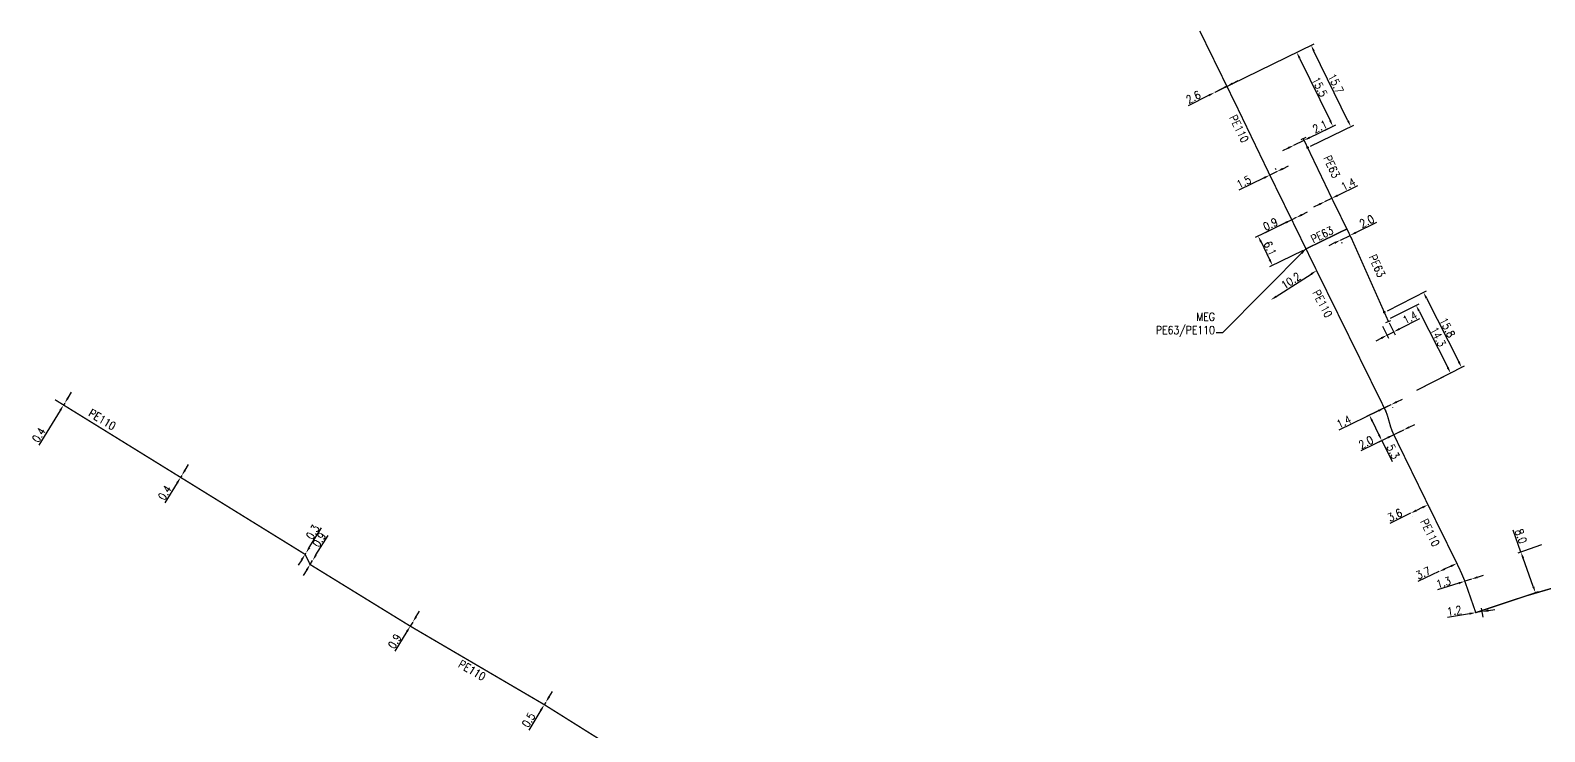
# Model space of a CAD drawing. Header units: millimetres. Extents: x 108995 to 110001, y 128245 to 129001.
# Drawn here: x 108995.4 to 109279.2, y 128868.8 to 129000.1 of the extents above; entities that cross this region are included whole.
import ezdxf
from ezdxf.enums import TextEntityAlignment as Align

# ---------------------------------------------------------------- set-up
doc = ezdxf.new("R2010")
doc.units = ezdxf.units.MM
doc.header["$PDMODE"] = 34
doc.linetypes.add('L_100_PE', pattern=[14, 10, -1.5, 1, -1.5])
doc.layers.get('0').update_dxf_attribs({"linetype": 'CONTINUOUS'})
doc.layers.get('Defpoints').update_dxf_attribs({"linetype": 'CONTINUOUS'})
for name, color, linetype in [('L_140', 3, 'CONTINUOUS'), ('L_300', 7, 'CONTINUOUS'), ('L_340', 7, 'CONTINUOUS')]:
    doc.layers.add(name, color=color, linetype=linetype)
doc.styles.add('G_ROMANS', font='ROMANS.SHX', dxfattribs={"width": 0.75})
doc.styles.get("Standard").update_dxf_attribs({"font": 'romans.shx', "width": 0.85})
doc.dimstyles.get("Standard").update_dxf_attribs({"dimtxt": 1.5, "dimasz": 1.2, "dimexe": 0.625, "dimexo": 0.625, "dimgap": 0.25, "dimtad": 1, "dimdec": 1, "dimzin": 0, "dimdsep": 46, "dimtxsty": 'Standard', "dimcen": -0.5, "dimadec": 0, "dimazin": 0, "dimtfac": 1, "dimtdec": 1, "dimtmove": 0, "dimatfit": 3, "dimfxl": 1, "dimtolj": 1, "dimtzin": 0, "dimarcsym": 0})

# ---------------------------------------------------------------- blocks, each defined once
blk = doc.blocks.new('*D210')
at = {"layer": 'Defpoints', "color": 0, "linetype": 'Continuous', "transparency": 16777216}
for p in [(109240.79, 128961), (109242.58, 128961.88), (109242.67, 128961.71)]:
    blk.add_point(p, dxfattribs=at)
at = {"layer": 'L_140', "color": 0, "linetype": 'Continuous', "lineweight": -2, "transparency": 16777216}
for p, q in [((109243.75, 128962.23), (109247.67, 128964.16)), ((109239.79, 128960.3), (109238.71, 128959.77)), ((109240.87, 128960.83), (109242.67, 128961.71)), ((109241.06, 128960.44), (109241.15, 128960.27)), ((109242.86, 128961.32), (109242.94, 128961.15))]:
    blk.add_line(p, q, dxfattribs=at)
at = {"layer": 'L_140', "color": 0, "linetype": 'Continuous', "transparency": 16777216}
for points in [[(109239.71, 128960.48), (109239.88, 128960.12), (109240.87, 128960.83)], [(109243.66, 128962.41), (109243.83, 128962.06), (109242.67, 128961.71)]]:
    blk.add_solid(points, dxfattribs=at)
at = {"layer": 'L_140', "color": 0, "linetype": 'Continuous', "transparency": 16777216, "insert": (109245.81, 128964.36), "char_height": 1.5, "attachment_point": 5, "rotation": 26.0577}
blk.add_mtext('\\A1;2.0', dxfattribs=at)
blk = doc.blocks.new('*D211')
at = {"layer": 'Defpoints', "color": 0, "linetype": 'Continuous', "transparency": 16777216}
for p in [(109239.26, 128968.67), (109239.26, 128968.67), (109237.98, 128968.04)]:
    blk.add_point(p, dxfattribs=at)
at = {"layer": 'L_140', "color": 0, "linetype": 'Continuous', "lineweight": -2, "transparency": 16777216}
for p, q in [((109237.98, 128968.04), (109239.26, 128968.67)), ((109240.34, 128969.19), (109244.16, 128971.06)), ((109236.9, 128967.51), (109235.82, 128966.98))]:
    blk.add_line(p, q, dxfattribs=at)
at = {"layer": 'L_140', "color": 0, "linetype": 'Continuous', "transparency": 16777216}
for points in [[(109240.25, 128969.37), (109240.43, 128969.02), (109239.26, 128968.67)], [(109236.81, 128967.69), (109236.99, 128967.33), (109237.98, 128968.04)]]:
    blk.add_solid(points, dxfattribs=at)
at = {"layer": 'L_140', "color": 0, "linetype": 'Continuous', "transparency": 16777216, "insert": (109242.35, 128971.29), "char_height": 1.5, "attachment_point": 5, "rotation": 26.1032}
blk.add_mtext('\\A1;1.4', dxfattribs=at)
blk = doc.blocks.new('*D212')
at = {"layer": 'Defpoints', "color": 0, "linetype": 'Continuous', "transparency": 16777216}
for p in [(109232.17, 128978.6), (109234.06, 128979.53), (109234.06, 128979.53)]:
    blk.add_point(p, dxfattribs=at)
at = {"layer": 'L_340', "color": 0, "linetype": 'Continuous', "lineweight": -2, "transparency": 16777216}
for p, q in [((109235.14, 128980.05), (109238.74, 128981.81)), ((109231.09, 128978.08), (109230.01, 128977.55)), ((109232.17, 128978.6), (109234.06, 128979.53))]:
    blk.add_line(p, q, dxfattribs=at)
at = {"layer": 'L_340', "color": 0, "linetype": 'Continuous', "transparency": 16777216}
for points in [[(109235.05, 128980.23), (109235.22, 128979.87), (109234.06, 128979.53)], [(109231, 128978.26), (109231.18, 128977.9), (109232.17, 128978.6)]]:
    blk.add_solid(points, dxfattribs=at)
at = {"layer": 'L_340', "color": 0, "linetype": 'Continuous', "transparency": 16777216, "insert": (109237.03, 128982.09), "char_height": 1.5, "attachment_point": 5, "rotation": 26.0577}
blk.add_mtext('\\A1;2.1', dxfattribs=at)
blk = doc.blocks.new('L_300_12')
at = {"color": 0, "linetype": 'Continuous', "const_width": 0.248, "flags": 128}
blk.add_lwpolyline([(-0.13, 0, 1), (0.13, 0, 1)], format="xyb", close=True, dxfattribs=at)
at = {"linetype": 'Continuous', "style": 'G_ROMANS', "width": 0.75}
blk.add_attdef('P', text='', height=1, dxfattribs=at).set_placement((0, 1.33), align=Align.MIDDLE_CENTER)
at = {"color": 0, "linetype": 'Continuous', "width": 0.75, "flags": 3}
for tag, p in [('DEF_LEG', (0, -5)), ('DEF_COUP', (0, -7.5)), ('DEF_TYPE', (0, -10))]:
    blk.add_attdef(tag, text='', height=1.2, dxfattribs=at).set_placement(p, align=Align.MIDDLE)
blk = doc.blocks.new('L_340_07')
at = {"color": 0, "linetype": 'Continuous', "const_width": 0.25, "flags": 128}
blk.add_lwpolyline([(0, 0), (0.35, 0)], dxfattribs=at)
at = {"color": 0, "linetype": 'Continuous', "flags": 128}
blk.add_lwpolyline([(0.35, -0.5), (0.35, 0.5)], dxfattribs=at)
at = {"color": 0, "linetype": 'Continuous', "width": 0.75, "flags": 3}
for tag, p in [('DEF_LEG', (0.72, -3.47)), ('DEF_COUP', (0.72, -5.97)), ('DEF_TYPE', (0.72, -8.47))]:
    blk.add_attdef(tag, text='', height=1.2, dxfattribs=at).set_placement(p, align=Align.MIDDLE)
blk = doc.blocks.new('*D213')
at = {"layer": 'Defpoints', "color": 0, "linetype": 'Continuous', "transparency": 16777216}
for p in [(109249.72, 128945.91), (109248.48, 128945.28), (109250.87, 128943.65)]:
    blk.add_point(p, dxfattribs=at)
at = {"layer": 'L_340', "color": 0, "linetype": 'Continuous', "lineweight": -2, "transparency": 16777216}
for p, q in [((109251.94, 128944.19), (109255.73, 128946.12)), ((109248.76, 128944.72), (109249.91, 128942.46)), ((109249.62, 128943.02), (109250.87, 128943.65)), ((109250.01, 128945.35), (109251.16, 128943.09)), ((109248.56, 128942.47), (109247.49, 128941.93))]:
    blk.add_line(p, q, dxfattribs=at)
at = {"layer": 'L_340', "color": 0, "linetype": 'Continuous', "transparency": 16777216}
for points in [[(109248.46, 128942.65), (109248.65, 128942.29), (109249.62, 128943.02)], [(109251.85, 128944.37), (109252.03, 128944.02), (109250.87, 128943.65)]]:
    blk.add_solid(points, dxfattribs=at)
at = {"layer": 'L_340', "color": 0, "linetype": 'Continuous', "transparency": 16777216, "insert": (109253.92, 128946.32), "char_height": 1.5, "attachment_point": 5, "rotation": 26.9453}
blk.add_mtext('\\A1;1.4', dxfattribs=at)
blk = doc.blocks.new('*D214')
at = {"layer": 'Defpoints', "color": 0, "linetype": 'Continuous', "transparency": 16777216}
for p in [(109217.32, 128988.49), (109239.45, 128982.16), (109234.06, 128979.53)]:
    blk.add_point(p, dxfattribs=at)
at = {"layer": 'L_340', "color": 0, "linetype": 'Continuous', "lineweight": -2, "transparency": 16777216}
for p, q in [((109217.88, 128988.77), (109233.25, 128996.28)), ((109233.21, 128994.93), (109238.93, 128983.24)), ((109234.62, 128979.8), (109240.02, 128982.44))]:
    blk.add_line(p, q, dxfattribs=at)
at = {"layer": 'L_340', "color": 0, "linetype": 'Continuous', "transparency": 16777216}
for points in [[(109233.39, 128995.02), (109233.03, 128994.84), (109232.68, 128996.01)], [(109239.11, 128983.33), (109238.75, 128983.15), (109239.45, 128982.16)]]:
    blk.add_solid(points, dxfattribs=at)
at = {"layer": 'L_340', "linetype": 'Continuous', "transparency": 16777216, "insert": (109236.97, 128989.52), "char_height": 1.5, "attachment_point": 5, "rotation": 296.0577}
blk.add_mtext('\\A1;15.5', dxfattribs=at)
blk = doc.blocks.new('*D215')
at = {"layer": 'Defpoints', "color": 0, "linetype": 'Continuous', "transparency": 16777216}
for p in [(109235.37, 128997.32), (109217.32, 128988.49), (109234.73, 128978.14)]:
    blk.add_point(p, dxfattribs=at)
at = {"layer": 'L_340', "color": 0, "linetype": 'Continuous', "lineweight": -2, "transparency": 16777216}
for p, q in [((109217.88, 128988.77), (109235.94, 128997.6)), ((109242.29, 128983.17), (109235.9, 128996.24)), ((109235.29, 128978.41), (109243.38, 128982.37))]:
    blk.add_line(p, q, dxfattribs=at)
at = {"layer": 'L_340', "color": 0, "linetype": 'Continuous', "transparency": 16777216}
for points in [[(109236.08, 128996.33), (109235.72, 128996.16), (109235.37, 128997.32)], [(109242.47, 128983.26), (109242.11, 128983.08), (109242.82, 128982.09)]]:
    blk.add_solid(points, dxfattribs=at)
at = {"layer": 'L_340', "linetype": 'Continuous', "transparency": 16777216, "insert": (109240, 128990.15), "char_height": 1.5, "attachment_point": 5, "rotation": 296.0577}
blk.add_mtext('\\A1;15.7', dxfattribs=at)
blk = doc.blocks.new('*D216')
at = {"layer": 'Defpoints', "color": 0, "linetype": 'Continuous', "transparency": 16777216}
for p in [(109249.11, 128947.29), (109263.59, 128936.97), (109254.65, 128932.43)]:
    blk.add_point(p, dxfattribs=at)
at = {"layer": 'L_340', "color": 0, "linetype": 'Continuous', "lineweight": -2, "transparency": 16777216}
for p, q in [((109249.67, 128947.57), (109257, 128951.3)), ((109256.99, 128949.95), (109263.04, 128938.04)), ((109255.21, 128932.71), (109264.14, 128937.25))]:
    blk.add_line(p, q, dxfattribs=at)
at = {"layer": 'L_340', "color": 0, "linetype": 'Continuous', "transparency": 16777216}
for points in [[(109257.17, 128950.04), (109256.81, 128949.86), (109256.44, 128951.02)], [(109263.22, 128938.13), (109262.86, 128937.95), (109263.59, 128936.97)]]:
    blk.add_solid(points, dxfattribs=at)
at = {"layer": 'L_340', "linetype": 'Continuous', "transparency": 16777216, "insert": (109260.91, 128944.45), "char_height": 1.5, "attachment_point": 5, "rotation": 296.9453}
blk.add_mtext('\\A1;15.8', dxfattribs=at)
blk = doc.blocks.new('*D217')
at = {"layer": 'Defpoints', "color": 0, "linetype": 'Continuous', "transparency": 16777216}
for p in [(109249.72, 128945.91), (109261.51, 128935.92), (109254.65, 128932.43)]:
    blk.add_point(p, dxfattribs=at)
at = {"layer": 'L_340', "color": 0, "linetype": 'Continuous', "lineweight": -2, "transparency": 16777216}
for p, q in [((109250.28, 128946.19), (109255.61, 128948.9)), ((109255.6, 128947.55), (109260.97, 128936.99)), ((109255.21, 128932.71), (109262.07, 128936.2))]:
    blk.add_line(p, q, dxfattribs=at)
at = {"layer": 'L_340', "color": 0, "linetype": 'Continuous', "transparency": 16777216}
for points in [[(109255.77, 128947.64), (109255.42, 128947.46), (109255.05, 128948.62)], [(109261.14, 128937.08), (109260.79, 128936.89), (109261.51, 128935.92)]]:
    blk.add_solid(points, dxfattribs=at)
at = {"layer": 'L_340', "linetype": 'Continuous', "transparency": 16777216, "insert": (109259.17, 128942.72), "char_height": 1.5, "attachment_point": 5, "rotation": 296.9453}
blk.add_mtext('\\A1;14.3', dxfattribs=at)
blk = doc.blocks.new('*D247')
at = {"layer": 'Defpoints', "color": 0, "linetype": 'Continuous', "transparency": 16777216}
for p in [(109279.15, 128903.99), (109277.41, 128894.82), (109275.79, 128894.23)]:
    blk.add_point(p, dxfattribs=at)
at = {"layer": 'L_140', "color": 0, "linetype": 'Continuous', "lineweight": -2, "transparency": 16777216}
for p, q in [((109274.7, 128902.39), (109273.22, 128906.51)), ((109278.56, 128903.78), (109274.11, 128902.18)), ((109277.01, 128895.95), (109275.1, 128901.26)), ((109276.38, 128894.44), (109278, 128895.03))]:
    blk.add_line(p, q, dxfattribs=at)
at = {"layer": 'L_140', "color": 0, "linetype": 'Continuous', "transparency": 16777216}
for points in [[(109275.29, 128901.33), (109274.91, 128901.2), (109274.7, 128902.39)], [(109277.2, 128896.01), (109276.82, 128895.88), (109277.41, 128894.82)]]:
    blk.add_solid(points, dxfattribs=at)
at = {"layer": 'L_140', "linetype": 'Continuous', "transparency": 16777216, "insert": (109274.7, 128905.35), "char_height": 1.5, "attachment_point": 5, "rotation": 289.7417}
blk.add_mtext('\\A1;8.0', dxfattribs=at)
blk = doc.blocks.new('*D248')
at = {"layer": 'Defpoints', "color": 0, "linetype": 'Continuous', "transparency": 16777216}
for p in [(109266.23, 128891.06), (109267.42, 128891.25), (109267.7, 128889.6)]:
    blk.add_point(p, dxfattribs=at)
at = {"layer": 'L_140', "color": 0, "linetype": 'Continuous', "lineweight": -2, "transparency": 16777216}
for p, q in [((109265.04, 128890.86), (109260.91, 128890.17)), ((109266.13, 128891.67), (109266.13, 128891.67)), ((109267.42, 128891.25), (109266.23, 128891.06)), ((109267.6, 128890.21), (109267.32, 128891.87)), ((109268.61, 128891.45), (109269.79, 128891.65))]:
    blk.add_line(p, q, dxfattribs=at)
at = {"layer": 'L_140', "color": 0, "linetype": 'Continuous', "transparency": 16777216}
for points in [[(109265.01, 128891.06), (109265.08, 128890.66), (109266.23, 128891.06)], [(109268.57, 128891.65), (109268.64, 128891.25), (109267.42, 128891.25)]]:
    blk.add_solid(points, dxfattribs=at)
at = {"layer": 'L_140', "linetype": 'Continuous', "transparency": 16777216, "insert": (109262.22, 128891.4), "char_height": 1.5, "attachment_point": 5, "rotation": 9.4535}
blk.add_mtext('\\A1;1.2', dxfattribs=at)
blk = doc.blocks.new('*D249')
at = {"layer": 'Defpoints', "color": 0, "linetype": 'Continuous', "transparency": 16777216}
for p in [(109259.34, 128898.73), (109259.34, 128898.73), (109262.7, 128900.27)]:
    blk.add_point(p, dxfattribs=at)
at = {"layer": 'L_140', "color": 0, "linetype": 'Continuous', "lineweight": -2, "transparency": 16777216}
for p, q in [((109259.34, 128898.73), (109255.37, 128896.91)), ((109261.61, 128899.77), (109260.43, 128899.23))]:
    blk.add_line(p, q, dxfattribs=at)
at = {"layer": 'L_140', "color": 0, "linetype": 'Continuous', "transparency": 16777216}
for points in [[(109260.35, 128899.41), (109260.51, 128899.05), (109259.34, 128898.73)], [(109261.53, 128899.95), (109261.69, 128899.59), (109262.7, 128900.27)]]:
    blk.add_solid(points, dxfattribs=at)
at = {"layer": 'L_140', "color": 0, "linetype": 'Continuous', "transparency": 16777216, "insert": (109256.39, 128898.48), "char_height": 1.5, "attachment_point": 5, "rotation": 24.6023}
blk.add_mtext('\\A1;3.7', dxfattribs=at)
blk = doc.blocks.new('*D250')
at = {"layer": 'Defpoints', "color": 0, "linetype": 'Continuous', "transparency": 16777216}
for p in [(109254.01, 128909.68), (109254.02, 128909.66), (109257.27, 128911.28)]:
    blk.add_point(p, dxfattribs=at)
at = {"layer": 'L_140', "color": 0, "linetype": 'Continuous', "lineweight": -2, "transparency": 16777216}
for p, q in [((109254.02, 128909.66), (109250.1, 128907.73)), ((109254.29, 128909.12), (109254.3, 128909.1)), ((109256.2, 128910.73), (109255.1, 128910.19)), ((109257.54, 128910.72), (109257.55, 128910.7))]:
    blk.add_line(p, q, dxfattribs=at)
at = {"layer": 'L_140', "color": 0, "linetype": 'Continuous', "transparency": 16777216}
for points in [[(109255.01, 128910.37), (109255.19, 128910.01), (109254.02, 128909.66)], [(109256.11, 128910.91), (109256.29, 128910.55), (109257.28, 128911.26)]]:
    blk.add_solid(points, dxfattribs=at)
at = {"layer": 'L_140', "color": 0, "linetype": 'Continuous', "transparency": 16777216, "insert": (109251.08, 128909.32), "char_height": 1.5, "attachment_point": 5, "rotation": 26.2266}
blk.add_mtext('\\A1;3.6', dxfattribs=at)
blk = doc.blocks.new('*D251')
at = {"layer": 'Defpoints', "color": 0, "linetype": 'Continuous', "transparency": 16777216}
for p in [(109264.19, 128896.93), (109264.2, 128896.9), (109265.42, 128897.32)]:
    blk.add_point(p, dxfattribs=at)
at = {"layer": 'L_140', "color": 0, "linetype": 'Continuous', "lineweight": -2, "transparency": 16777216}
for p, q in [((109266.56, 128897.69), (109267.7, 128898.05)), ((109263.05, 128896.57), (109259.05, 128895.3)), ((109264.01, 128897.49), (109264, 128897.53)), ((109265.42, 128897.32), (109264.19, 128896.93))]:
    blk.add_line(p, q, dxfattribs=at)
at = {"layer": 'L_140', "color": 0, "linetype": 'Continuous', "transparency": 16777216}
for points in [[(109266.5, 128897.88), (109266.62, 128897.5), (109265.42, 128897.32)], [(109262.99, 128896.76), (109263.11, 128896.38), (109264.19, 128896.93)]]:
    blk.add_solid(points, dxfattribs=at)
at = {"layer": 'L_140', "linetype": 'Continuous', "transparency": 16777216, "insert": (109260.18, 128896.7), "char_height": 1.5, "attachment_point": 5, "rotation": 17.6706}
blk.add_mtext('\\A1;1.3', dxfattribs=at)
blk = doc.blocks.new('*D252')
at = {"layer": 'Defpoints', "color": 0, "linetype": 'Continuous', "transparency": 16777216}
for p in [(109249.08, 128929.41), (109249.09, 128929.38), (109250.33, 128930.01)]:
    blk.add_point(p, dxfattribs=at)
at = {"layer": 'L_140', "color": 0, "linetype": 'Continuous', "lineweight": -2, "transparency": 16777216}
for p, q in [((109248.02, 128928.86), (109240.59, 128925.23)), ((109250.34, 128929.99), (109249.09, 128929.38)), ((109249.36, 128928.85), (109249.37, 128928.82)), ((109250.6, 128929.45), (109250.61, 128929.43)), ((109251.42, 128930.52), (109252.49, 128931.04))]:
    blk.add_line(p, q, dxfattribs=at)
at = {"layer": 'L_140', "color": 0, "linetype": 'Continuous', "transparency": 16777216}
for points in [[(109247.93, 128929.04), (109248.1, 128928.68), (109249.09, 128929.38)], [(109251.33, 128930.7), (109251.5, 128930.34), (109250.34, 128929.99)]]:
    blk.add_solid(points, dxfattribs=at)
at = {"layer": 'L_140', "color": 0, "linetype": 'Continuous', "transparency": 16777216, "insert": (109241.52, 128926.8), "char_height": 1.5, "attachment_point": 5, "rotation": 26.0301}
blk.add_mtext('\\A1;1.4', dxfattribs=at)
blk = doc.blocks.new('*D253')
at = {"layer": 'Defpoints', "color": 0, "linetype": 'Continuous', "transparency": 16777216}
for p in [(109250.87, 128924.38), (109250.87, 128924.38), (109252.67, 128925.26)]:
    blk.add_point(p, dxfattribs=at)
at = {"layer": 'L_140', "color": 0, "linetype": 'Continuous', "lineweight": -2, "transparency": 16777216}
for p, q in [((109253.75, 128925.79), (109254.82, 128926.31)), ((109249.79, 128923.85), (109244.68, 128921.36)), ((109252.67, 128925.26), (109250.87, 128924.38))]:
    blk.add_line(p, q, dxfattribs=at)
at = {"layer": 'L_140', "color": 0, "linetype": 'Continuous', "transparency": 16777216}
for points in [[(109253.66, 128925.96), (109253.83, 128925.61), (109252.67, 128925.26)], [(109249.7, 128924.03), (109249.88, 128923.67), (109250.87, 128924.38)]]:
    blk.add_solid(points, dxfattribs=at)
at = {"layer": 'L_140', "color": 0, "linetype": 'Continuous', "transparency": 16777216, "insert": (109245.67, 128922.95), "char_height": 1.5, "attachment_point": 5, "rotation": 26.0301}
blk.add_mtext('\\A1;2.0', dxfattribs=at)
blk = doc.blocks.new('*D254')
at = {"layer": 'Defpoints', "color": 0, "linetype": 'Continuous', "transparency": 16777216}
for p in [(109236.41, 128955.12), (109236.41, 128955.12), (109227.83, 128949.62)]:
    blk.add_point(p, dxfattribs=at)
at = {"layer": 'L_140', "color": 0, "linetype": 'Continuous', "lineweight": -2, "transparency": 16777216}
blk.add_line((109228.84, 128950.27), (109235.39, 128954.47), dxfattribs=at)
at = {"layer": 'L_140', "color": 0, "linetype": 'Continuous', "transparency": 16777216}
for points in [[(109235.29, 128954.64), (109235.5, 128954.3), (109236.41, 128955.12)], [(109228.73, 128950.44), (109228.95, 128950.1), (109227.83, 128949.62)]]:
    blk.add_solid(points, dxfattribs=at)
at = {"layer": 'L_140', "color": 0, "linetype": 'Continuous', "transparency": 16777216, "insert": (109231.58, 128953.21), "char_height": 1.5, "attachment_point": 5, "rotation": 32.6469}
blk.add_mtext('\\A1;10.2', dxfattribs=at)
blk = doc.blocks.new('*D255')
at = {"layer": 'Defpoints', "color": 0, "linetype": 'Continuous', "transparency": 16777216}
for p in [(109231.75, 128964.64), (109231.75, 128964.64), (109232.57, 128965.04)]:
    blk.add_point(p, dxfattribs=at)
at = {"layer": 'L_140', "color": 0, "linetype": 'Continuous', "lineweight": -2, "transparency": 16777216}
for p, q in [((109233.64, 128965.57), (109234.72, 128966.1)), ((109230.67, 128964.12), (109226.8, 128962.22)), ((109232.57, 128965.04), (109231.75, 128964.64))]:
    blk.add_line(p, q, dxfattribs=at)
at = {"layer": 'L_140', "color": 0, "linetype": 'Continuous', "transparency": 16777216}
for points in [[(109233.56, 128965.75), (109233.73, 128965.39), (109232.57, 128965.04)], [(109230.58, 128964.3), (109230.76, 128963.94), (109231.75, 128964.64)]]:
    blk.add_solid(points, dxfattribs=at)
at = {"layer": 'L_140', "color": 0, "linetype": 'Continuous', "transparency": 16777216, "insert": (109227.76, 128963.81), "char_height": 1.5, "attachment_point": 5, "rotation": 26.0466}
blk.add_mtext('\\A1;0.9', dxfattribs=at)
blk = doc.blocks.new('*D256')
at = {"layer": 'Defpoints', "color": 0, "linetype": 'Continuous', "transparency": 16777216}
for p in [(109227.64, 128973.01), (109227.75, 128972.8), (109229.09, 128973.46)]:
    blk.add_point(p, dxfattribs=at)
at = {"layer": 'L_140', "color": 0, "linetype": 'Continuous', "lineweight": -2, "transparency": 16777216}
for p, q in [((109228.82, 128974.02), (109228.72, 128974.23)), ((109230.07, 128974.2), (109231.15, 128974.73)), ((109226.57, 128972.48), (109221.85, 128970.17)), ((109227.47, 128973.36), (109227.37, 128973.57)), ((109228.99, 128973.67), (109227.64, 128973.01))]:
    blk.add_line(p, q, dxfattribs=at)
at = {"layer": 'L_140', "color": 0, "linetype": 'Continuous', "transparency": 16777216}
for points in [[(109229.98, 128974.38), (109230.16, 128974.02), (109228.99, 128973.67)], [(109226.48, 128972.66), (109226.66, 128972.3), (109227.64, 128973.01)]]:
    blk.add_solid(points, dxfattribs=at)
at = {"layer": 'L_140', "color": 0, "linetype": 'Continuous', "transparency": 16777216, "insert": (109222.76, 128971.73), "char_height": 1.5, "attachment_point": 5, "rotation": 26.1338}
blk.add_mtext('\\A1;1.5', dxfattribs=at)
blk = doc.blocks.new('*D257')
at = {"layer": 'Defpoints', "color": 0, "linetype": 'Continuous', "transparency": 16777216}
for p in [(109217.32, 128988.49), (109217.32, 128988.49), (109219.6, 128989.64)]:
    blk.add_point(p, dxfattribs=at)
at = {"layer": 'L_140', "color": 0, "linetype": 'Continuous', "lineweight": -2, "transparency": 16777216}
for p, q in [((109219.6, 128989.64), (109217.32, 128988.49)), ((109220.67, 128990.18), (109221.74, 128990.71)), ((109216.25, 128987.95), (109212.34, 128985.99))]:
    blk.add_line(p, q, dxfattribs=at)
at = {"layer": 'L_140', "color": 0, "linetype": 'Continuous', "transparency": 16777216}
for points in [[(109216.16, 128988.13), (109216.34, 128987.78), (109217.32, 128988.49)], [(109220.58, 128990.36), (109220.76, 128990), (109219.6, 128989.64)]]:
    blk.add_solid(points, dxfattribs=at)
at = {"layer": 'L_140', "color": 0, "linetype": 'Continuous', "transparency": 16777216, "insert": (109213.31, 128987.6), "char_height": 1.5, "attachment_point": 5, "rotation": 26.6568}
blk.add_mtext('\\A1;2.6', dxfattribs=at)
blk = doc.blocks.new('*D258')
at = {"layer": 'Defpoints', "color": 0, "linetype": 'Continuous', "transparency": 16777216}
for p in [(109232.57, 128965.04), (109234.42, 128959.18), (109228.13, 128956.1)]:
    blk.add_point(p, dxfattribs=at)
at = {"layer": 'L_140', "color": 0, "linetype": 'Continuous', "lineweight": -2, "transparency": 16777216}
for p, q in [((109232, 128964.77), (109224.9, 128961.3)), ((109225.99, 128960.49), (109227.61, 128957.18)), ((109233.86, 128958.9), (109227.57, 128955.83))]:
    blk.add_line(p, q, dxfattribs=at)
at = {"layer": 'L_140', "color": 0, "linetype": 'Continuous', "transparency": 16777216}
for points in [[(109226.17, 128960.58), (109225.81, 128960.4), (109225.46, 128961.57)], [(109227.79, 128957.27), (109227.43, 128957.09), (109228.13, 128956.1)]]:
    blk.add_solid(points, dxfattribs=at)
at = {"layer": 'L_140', "linetype": 'Continuous', "transparency": 16777216, "insert": (109227.7, 128959.28), "char_height": 1.5, "attachment_point": 5, "rotation": 296.0466}
blk.add_mtext('\\A1;6.1', dxfattribs=at)
blk = doc.blocks.new('*D259')
at = {"layer": 'Defpoints', "color": 0, "linetype": 'Continuous', "transparency": 16777216}
for p in [(109250.33, 128930.01), (109246.29, 128928.04), (109252.67, 128925.26)]:
    blk.add_point(p, dxfattribs=at)
at = {"layer": 'L_140', "color": 0, "linetype": 'Continuous', "lineweight": -2, "transparency": 16777216}
for p, q in [((109249.76, 128929.74), (109245.73, 128927.77)), ((109246.82, 128926.96), (109248.09, 128924.36)), ((109252.11, 128924.98), (109248.06, 128923.01)), ((109248.62, 128923.28), (109250.54, 128919.35))]:
    blk.add_line(p, q, dxfattribs=at)
at = {"layer": 'L_140', "color": 0, "linetype": 'Continuous', "transparency": 16777216}
for points in [[(109247, 128927.05), (109246.64, 128926.88), (109246.29, 128928.04)], [(109248.27, 128924.45), (109247.91, 128924.27), (109248.62, 128923.28)]]:
    blk.add_solid(points, dxfattribs=at)
at = {"layer": 'L_140', "linetype": 'Continuous', "transparency": 16777216, "insert": (109250.74, 128921.22), "char_height": 1.5, "attachment_point": 5, "rotation": 296.0301}
blk.add_mtext('\\A1;5.3', dxfattribs=at)
blk = doc.blocks.new('*D406')
at = {"layer": 'Defpoints', "color": 0, "linetype": 'Continuous', "transparency": 16777216}
for p in [(109001.61, 128929.94), (109001.61, 128929.94), (109001.82, 128930.28)]:
    blk.add_point(p, dxfattribs=at)
at = {"layer": 'L_140', "color": 0, "linetype": 'Continuous', "lineweight": -2, "transparency": 16777216}
for p, q in [((109002.45, 128931.31), (109003.08, 128932.33)), ((109000.98, 128928.92), (108996.96, 128922.42)), ((109001.82, 128930.28), (109001.61, 128929.94))]:
    blk.add_line(p, q, dxfattribs=at)
at = {"layer": 'L_140', "color": 0, "linetype": 'Continuous', "transparency": 16777216}
for points in [[(109000.81, 128929.03), (109001.15, 128928.82), (109001.61, 128929.94)], [(109002.28, 128931.41), (109002.62, 128931.2), (109001.82, 128930.28)]]:
    blk.add_solid(points, dxfattribs=at)
at = {"layer": 'L_140', "color": 0, "linetype": 'Continuous', "transparency": 16777216, "insert": (108996.96, 128924.32), "char_height": 1.5, "attachment_point": 5, "rotation": 58.2951}
blk.add_mtext('\\A1;0.4', dxfattribs=at)
blk = doc.blocks.new('*D407')
at = {"layer": 'Defpoints', "color": 0, "linetype": 'Continuous', "transparency": 16777216}
for p in [(109023.54, 128916.39), (109023.54, 128916.39), (109023.75, 128916.73)]:
    blk.add_point(p, dxfattribs=at)
at = {"layer": 'L_140', "color": 0, "linetype": 'Continuous', "lineweight": -2, "transparency": 16777216}
for p, q in [((109024.38, 128917.75), (109025.01, 128918.78)), ((109022.91, 128915.37), (109020.58, 128911.6)), ((109023.75, 128916.73), (109023.54, 128916.39))]:
    blk.add_line(p, q, dxfattribs=at)
at = {"layer": 'L_140', "color": 0, "linetype": 'Continuous', "transparency": 16777216}
for points in [[(109024.21, 128917.86), (109024.55, 128917.65), (109023.75, 128916.73)], [(109022.74, 128915.48), (109023.08, 128915.27), (109023.54, 128916.39)]]:
    blk.add_solid(points, dxfattribs=at)
at = {"layer": 'L_140', "color": 0, "linetype": 'Continuous', "transparency": 16777216, "insert": (109020.58, 128913.5), "char_height": 1.5, "attachment_point": 5, "rotation": 58.2951}
blk.add_mtext('\\A1;0.4', dxfattribs=at)
blk = doc.blocks.new('*D408')
at = {"layer": 'Defpoints', "color": 0, "linetype": 'Continuous', "transparency": 16777216}
for p in [(109046.87, 128901.97), (109046.87, 128901.97), (109047.03, 128902.23)]:
    blk.add_point(p, dxfattribs=at)
at = {"layer": 'L_140', "color": 0, "linetype": 'Continuous', "lineweight": -2, "transparency": 16777216}
for p, q in [((109047.66, 128903.25), (109049.97, 128906.96)), ((109046.23, 128900.96), (109045.6, 128899.94)), ((109046.87, 128901.97), (109047.03, 128902.23))]:
    blk.add_line(p, q, dxfattribs=at)
at = {"layer": 'L_140', "color": 0, "linetype": 'Continuous', "transparency": 16777216}
for points in [[(109047.49, 128903.35), (109047.83, 128903.14), (109047.03, 128902.23)], [(109046.06, 128901.06), (109046.4, 128900.85), (109046.87, 128901.97)]]:
    blk.add_solid(points, dxfattribs=at)
at = {"layer": 'L_140', "color": 0, "linetype": 'Continuous', "transparency": 16777216, "insert": (109048.29, 128906.14), "char_height": 1.5, "attachment_point": 5, "rotation": 58.0578}
blk.add_mtext('\\A1;0.3', dxfattribs=at)
blk = doc.blocks.new('*D409')
at = {"layer": 'Defpoints', "color": 0, "linetype": 'Continuous', "transparency": 16777216}
for p in [(109048.28, 128900.83), (109047.8, 128900.07), (109047.8, 128900.07)]:
    blk.add_point(p, dxfattribs=at)
at = {"layer": 'L_140', "color": 0, "linetype": 'Continuous', "lineweight": -2, "transparency": 16777216}
for p, q in [((109048.91, 128901.85), (109051.19, 128905.51)), ((109047.8, 128900.07), (109048.28, 128900.83)), ((109047.17, 128899.05), (109046.53, 128898.03))]:
    blk.add_line(p, q, dxfattribs=at)
at = {"layer": 'L_140', "color": 0, "linetype": 'Continuous', "transparency": 16777216}
for points in [[(109048.74, 128901.95), (109049.08, 128901.74), (109048.28, 128900.83)], [(109047, 128899.15), (109047.34, 128898.94), (109047.8, 128900.07)]]:
    blk.add_solid(points, dxfattribs=at)
at = {"layer": 'L_140', "color": 0, "linetype": 'Continuous', "transparency": 16777216, "insert": (109049.52, 128904.72), "char_height": 1.5, "attachment_point": 5, "rotation": 58.0578}
blk.add_mtext('\\A1;0.9', dxfattribs=at)
blk = doc.blocks.new('*D410')
at = {"layer": 'Defpoints', "color": 0, "linetype": 'Continuous', "transparency": 16777216}
for p in [(109067.05, 128889.29), (109066.58, 128888.52), (109066.58, 128888.52)]:
    blk.add_point(p, dxfattribs=at)
at = {"layer": 'L_140', "color": 0, "linetype": 'Continuous', "lineweight": -2, "transparency": 16777216}
for p, q in [((109067.05, 128889.29), (109066.58, 128888.52)), ((109067.68, 128890.31), (109068.31, 128891.33)), ((109065.95, 128887.5), (109063.69, 128883.83))]:
    blk.add_line(p, q, dxfattribs=at)
at = {"layer": 'L_140', "color": 0, "linetype": 'Continuous', "transparency": 16777216}
for points in [[(109067.51, 128890.42), (109067.85, 128890.21), (109067.05, 128889.29)], [(109065.78, 128887.61), (109066.12, 128887.4), (109066.58, 128888.52)]]:
    blk.add_solid(points, dxfattribs=at)
at = {"layer": 'L_140', "color": 0, "linetype": 'Continuous', "transparency": 16777216, "insert": (109063.66, 128885.68), "char_height": 1.5, "attachment_point": 5, "rotation": 58.4207}
blk.add_mtext('\\A1;0.9', dxfattribs=at)
blk = doc.blocks.new('*D411')
at = {"layer": 'Defpoints', "color": 0, "linetype": 'Continuous', "transparency": 16777216}
for p in [(109091.69, 128873.82), (109091.69, 128873.82), (109091.95, 128874.24)]:
    blk.add_point(p, dxfattribs=at)
at = {"layer": 'L_140', "color": 0, "linetype": 'Continuous', "lineweight": -2, "transparency": 16777216}
for p, q in [((109092.58, 128875.27), (109093.2, 128876.29)), ((109091.06, 128872.8), (109088.77, 128869.07)), ((109091.95, 128874.24), (109091.69, 128873.82))]:
    blk.add_line(p, q, dxfattribs=at)
at = {"layer": 'L_140', "color": 0, "linetype": 'Continuous', "transparency": 16777216}
for points in [[(109092.41, 128875.37), (109092.75, 128875.16), (109091.95, 128874.24)], [(109090.89, 128872.9), (109091.23, 128872.69), (109091.69, 128873.82)]]:
    blk.add_solid(points, dxfattribs=at)
at = {"layer": 'L_140', "color": 0, "linetype": 'Continuous', "transparency": 16777216, "insert": (109088.75, 128870.95), "char_height": 1.5, "attachment_point": 5, "rotation": 58.4207}
blk.add_mtext('\\A1;0.5', dxfattribs=at)

msp = doc.modelspace()

# ---------------------------------------------------------------- linework, layer by layer
at = {"layer": 'L_140', "linetype": 'L_100_PE', "ltscale": 0.5, "const_width": 0.25, "flags": 128}
msp.add_lwpolyline([(109434.8, 128955.51), (109433.14, 128955.13, -0.115483), (109431.89, 128955.37), (109429.74, 128956.34, 0.195253), (109428.33, 128956.67), (109422.78, 128954.86, -0.00708), (109417.12, 128952.58), (109411.23, 128950.32), (109405.24, 128948.14), (109399.2, 128946.07, -0.012886), (109398.77, 128946, 0.020052), (109398.19, 128945.91), (109393.09, 128944.16), (109387.07, 128941.94), (109381.13, 128939.66), (109378.48, 128938.71), (109372.51, 128936.04), (109372.36, 128935.98), (109373.94, 128932.43), (109370.76, 128931.01, 0.018694), (109362.24, 128925.54), (109355.61, 128919.64, -0.078743), (109352.28, 128917.29), (109351.01, 128916.68), (109349.44, 128919.93), (109339.01, 128915.59), (109333.11, 128913.65), (109315.95, 128907.42, -0.02026), (109304.55, 128903.57, -0.049814), (109302.24, 128903.01, 0.048544), (109299.41, 128902.35), (109289.27, 128898.65), (109282, 128896.05), (109275.79, 128894.23), (109266.23, 128891.06), (109264.14, 128897.06, 0.018011), (109262.7, 128900.27), (109257.28, 128911.26), (109250.87, 128924.38, -0.054593), (109250.03, 128926.74), (109249.66, 128928.03, 0.032173), (109249.08, 128929.41), (109236.41, 128955.12), (109231.75, 128964.64), (109227.64, 128973.01), (109221.64, 128985.47), (109214.82, 128999.38), (109214.51, 129000)], format="xyb", dxfattribs=at)
for points in [[(109249.72, 128945.91), (109243.05, 128960.91), (109242.93, 128961.18), (109239.33, 128968.52), (109239.26, 128968.67), (109234.06, 128979.53)], [(109234.42, 128959.18), (109242.08, 128962.92)], [(109200, 128808.35), (109198.2, 128809.33), (109192.64, 128812.35), (109174.06, 128823.52), (109158.69, 128832.7), (109145.51, 128840.77), (109135.14, 128846.94), (109118.16, 128856.84), (109101.72, 128867.53), (109091.69, 128873.82), (109066.58, 128888.52), (109047.8, 128900.07), (109046.87, 128901.97), (109023.54, 128916.39), (109001.61, 128929.94), (109000, 128930.94)]]:
    msp.add_lwpolyline(points, dxfattribs=at)

# ---------------------------------------------------------------- block references
at = {"layer": 'L_300'}
for p, rotation in [((109234.71, 128978.17), 299.2205383623127), ((109249.09, 128947.33), 296.6298079314008)]:
    msp.add_blockref('L_300_12', p, dxfattribs=dict(at, rotation=rotation))
at = {"layer": 'L_340'}
for p, rotation in [((109234.06, 128979.53), 115.6193502581579), ((109249.72, 128945.91), 293.9959728041074)]:
    msp.add_blockref('L_340_07', p, dxfattribs=dict(at, rotation=rotation))

# ---------------------------------------------------------------- texts
at = {"layer": 'L_140', "linetype": 'Continuous', "width": 0.85}
for s, rotation, p in [('PE110', 296.1446, (109221.88, 128981.7)), ('PE63', 294.6654, (109239.25, 128974.59)), ('PE63', 26.0577, (109237.43, 128961.85)), ('PE63', 294.6654, (109247.74, 128956.01)), ('PE110', 297.1618, (109237.51, 128948.92)), ('PE110', 296.1446, (109257.66, 128906.03))]:
    msp.add_text(s, height=1.5, rotation=rotation, dxfattribs=at).set_placement(p, align=Align.MIDDLE)
for rotation, p in [(328.2951, (109006.14, 128928.02)), (329.6393, (109075.42, 128880.98))]:
    msp.add_text('PE110', height=1.5, rotation=rotation, dxfattribs=at).set_placement(p)
at = {"layer": 'L_140', "linetype": 'Continuous', "insert": (109217.35, 128942.72), "char_height": 1.5, "attachment_point": 9}
msp.add_mtext('MEG \\PPE63/PE110', dxfattribs=at)

# ---------------------------------------------------------------- dimensions: what is measured, and where the dimension line sits
at = {"layer": 'L_140', "linetype": 'Continuous'}
for base, p1, p2, angle, picture, middle in [((109217.32, 128988.49), (109219.6, 128989.64), (109217.32, 128988.49), 206.6568, '*D257', (109213.76, 128986.71)), ((109227.64, 128973.01), (109229.09, 128973.46), (109227.75, 128972.8), 206.1338, '*D256', (109223.2, 128970.83)), ((109239.26, 128968.67), (109237.98, 128968.04), (109239.26, 128968.67), 26.1032, '*D211', (109242.79, 128970.39)), ((109231.75, 128964.64), (109232.57, 128965.04), (109231.75, 128964.64), 206.0466, '*D255', (109228.2, 128962.91)), ((109242.67, 128961.71), (109240.79, 128961), (109242.58, 128961.88), 26.0577, '*D210', (109246.25, 128963.46)), ((109236.41, 128955.12), (109227.83, 128949.62), (109236.41, 128955.12), 32.6469, '*D254', (109232.12, 128952.37)), ((109249.09, 128929.38), (109250.33, 128930.01), (109249.08, 128929.41), 206.0301, '*D252', (109241.96, 128925.9)), ((109250.87, 128924.38), (109252.67, 128925.26), (109250.87, 128924.38), 206.0301, '*D253', (109246.1, 128922.05)), ((109254.02, 128909.66), (109257.27, 128911.28), (109254.01, 128909.68), 206.2266, '*D250', (109251.52, 128908.43)), ((109259.34, 128898.73), (109262.7, 128900.27), (109259.34, 128898.73), 204.6023, '*D249', (109256.81, 128897.57))]:
    dim = msp.add_linear_dim(base=base, p1=p1, p2=p2, angle=angle, dimstyle='Standard', dxfattribs=at)
    dim.commit()
    dim.dimension.update_dxf_attribs({"geometry": picture, "text_midpoint": middle, "dimtype": 161})
for base, p1, p2, angle, picture, middle in [((109228.13, 128956.1), (109232.57, 128965.04), (109234.42, 128959.18), 296.0466, '*D258', (109226.8, 128958.84)), ((109246.29, 128928.04), (109252.67, 128925.26), (109250.33, 128930.01), 296.0301, '*D259', (109249.84, 128920.78)), ((109277.4148, 128894.8171), (109279.1516, 128903.9918), (109275.7893, 128894.2337), 109.7417, '*D247', (109273.7551, 128905.0148)), ((109264.19, 128896.93), (109265.42, 128897.32), (109264.2, 128896.9), 197.6706, '*D251', (109260.48, 128895.75)), ((109267.42, 128891.25), (109266.23, 128891.06), (109267.7, 128889.6), 189.4535, '*D248', (109262.39, 128890.42))]:
    dim = msp.add_linear_dim(base=base, p1=p1, p2=p2, angle=angle, dimstyle='Standard', override={"dimclrt": 256}, dxfattribs=at)
    dim.commit()
    dim.dimension.update_dxf_attribs({"geometry": picture, "text_midpoint": middle, "dimtype": 160})
for base, p1, p2, angle, text, picture, middle in [((109001.61, 128929.94), (109001.82, 128930.28), (109001.61, 128929.94), 58.2951, '0.4', '*D406', (108997.81, 128923.8)), ((109023.54, 128916.39), (109023.75, 128916.73), (109023.54, 128916.39), 58.2951, '0.4', '*D407', (109021.43, 128912.98)), ((109046.87, 128901.97), (109047.03, 128902.23), (109046.87, 128901.97), 58.0578, '0.3', '*D408', (109049.13, 128905.61)), ((109047.8, 128900.07), (109048.28, 128900.83), (109047.8, 128900.07), 58.0578, '0.9', '*D409', (109050.37, 128904.19)), ((109066.58, 128888.52), (109067.05, 128889.29), (109066.58, 128888.52), 58.4207, '0.9', '*D410', (109064.51, 128885.15)), ((109091.69, 128873.82), (109091.95, 128874.24), (109091.69, 128873.82), 58.4207, '0.5', '*D411', (109089.6, 128870.42))]:
    dim = msp.add_linear_dim(base=base, p1=p1, p2=p2, angle=angle, text=text, dimstyle='Standard', dxfattribs=at)
    dim.commit()
    dim.dimension.update_dxf_attribs({"geometry": picture, "text_midpoint": middle, "dimtype": 160})
at = {"layer": 'L_340', "linetype": 'Continuous'}
for base, p1, p2, angle, text, picture, middle in [((109235.37, 128997.32), (109234.73, 128978.14), (109217.32, 128988.49), 296.0577, '15.7', '*D215', (109239.1, 128989.71)), ((109239.45, 128982.16), (109217.32, 128988.49), (109234.06, 128979.53), 296.0577, '15.5', '*D214', (109236.07, 128989.09)), ((109261.51, 128935.92), (109249.72, 128945.91), (109254.65, 128932.43), 296.9453, '14.3', '*D217', (109258.28, 128942.27))]:
    dim = msp.add_linear_dim(base=base, p1=p1, p2=p2, angle=angle, text=text, dimstyle='Standard', override={"dimclrt": 256}, dxfattribs=at)
    dim.commit()
    dim.dimension.update_dxf_attribs({"geometry": picture, "text_midpoint": middle, "dimtype": 160})
for base, p1, p2, angle, picture, middle in [((109234.06, 128979.53), (109232.17, 128978.6), (109234.06, 128979.53), 26.0577, '*D212', (109237.47, 128981.2)), ((109250.87, 128943.65), (109248.48, 128945.28), (109249.72, 128945.91), 26.9453, '*D213', (109254.37, 128945.43))]:
    dim = msp.add_linear_dim(base=base, p1=p1, p2=p2, angle=angle, dimstyle='Standard', dxfattribs=at)
    dim.commit()
    dim.dimension.update_dxf_attribs({"geometry": picture, "text_midpoint": middle, "dimtype": 161})
dim = msp.add_linear_dim(base=(109263.59, 128936.97), p1=(109249.11, 128947.29), p2=(109254.65, 128932.43), angle=296.9453, dimstyle='Standard', override={"dimclrt": 256}, dxfattribs=at)
dim.commit()
dim.dimension.update_dxf_attribs({"geometry": '*D216', "text_midpoint": (109260.01, 128943.99), "dimtype": 160})

# ---------------------------------------------------------------- leaders
at = {"layer": 'L_140', "linetype": 'Continuous', "annotation_type": 0, "has_hookline": 1, "hookline_direction": 1, "text_width": 11.84}
msp.add_leader([(109234.42, 128959.18), (109218.8, 128943.47), (109217.6, 128943.47)], dimstyle='Standard', override={"dimgap": 0.25, "dimtad": 0}, dxfattribs=at)

doc.saveas('drawing.dxf')
